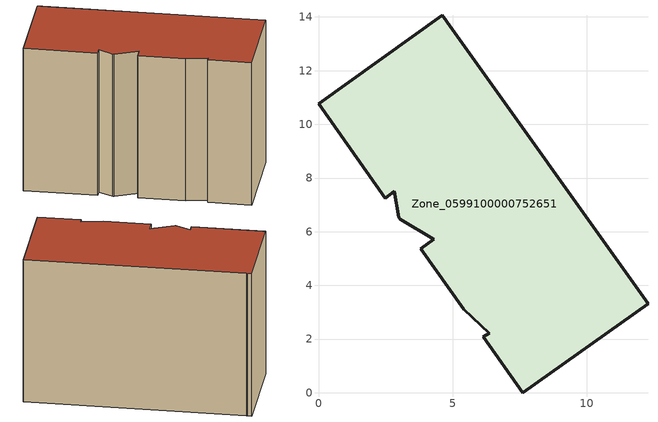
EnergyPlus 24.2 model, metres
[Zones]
Zone_0599100000752651
 floor ground (C_G): 6.36,2.21 5.42,3.11 3.82,5.37 4.3,5.73 3.04,6.47 2.99,6.54 2.82,7.5 2.49,7.25 0,10.77 4.61,14.06 4.75,13.87 4.79,13.8 12.28,3.32 7.62,0 6.15,2.08 z0
 wall outside (C_F): 0,10.77 2.49,7.25 2.82,7.5 2.99,6.54 3.04,6.47 4.3,5.73 3.82,5.37 5.42,3.11 6.36,2.21 6.15,2.08 7.62,0 12.28,3.32 4.79,13.8 4.75,13.87 4.61,14.06 0,10.77 z0:9
 roof outside (C_R): 5.42,3.11 6.36,2.21 6.15,2.08 7.62,0 12.28,3.32 4.79,13.8 4.75,13.87 4.61,14.06 0,10.77 2.49,7.25 2.82,7.5 2.99,6.54 3.04,6.47 4.3,5.73 3.82,5.37 z9
[BUILDING]
Pand.0599100000752651: North Axis=0; Terrain=City; Loads Convergence Tolerance Value=0.04; Temperature Convergence Tolerance Value=0.4; Solar Distribution=FullExterior; Maximum Number of Warmup Days=25; Minimum Number of Warmup Days=1
[Site:Location]
Rotterdam.The.Hague.AP_ZH_NLD Design_Conditions: Latitude=51.96; Longitude=4.45; Time Zone=1; Elevation=-4.5
[SITE:GROUNDTEMPERATURE:BUILDINGSURFACE]
18, 18, 18, 18, 18, 18, 18, 18, 18, 18, 18, 18
[MATERIAL] Thermal Absorptance=0.9; Solar Absorptance=0.7; Visible Absorptance=0.7
Name | Roughness | Thickness | Conductivity | Density | Specific Heat
G.TC.2006-2014 | MediumSmooth | 0.15 | 0.06 | 540 | 1210
F.TC.2006-2014 | Rough | 0.3 | 0.12 | 1920 | 840
R.TC.2006-2014 | MediumRough | 0.2 | 0.08 | 1500 | 1000
[CONSTRUCTION]
C_G: G.TC.2006-2014
C_F: F.TC.2006-2014
C_R: R.TC.2006-2014
[ZONE]
Zone_0599100000752651: Type=1; Multiplier=1; Ceiling Height=Autocalculate; Volume=Autocalculate; Floor Area=autocalculate; Part of Total Floor Area=Yes
[ZONEINFILTRATION:DESIGNFLOWRATE]
Infil_Zone_0599100000752651: Zone or ZoneList or Space or SpaceList=Zone_0599100000752651; Schedule=AlwaysOn; Design Flow Rate Calculation Method=Flow/Area; Flow Rate per Floor Area=0.0015; Constant Term Coefficient=1; Temperature Term Coefficient=0; Velocity Term Coefficient=0; Velocity Squared Term Coefficient=0
[HVACTEMPLATE:ZONE:IDEALLOADSAIRSYSTEM]
Zone_0599100000752651: Maximum Heating Supply Air Temperature=50; Minimum Cooling Supply Air Temperature=13; Maximum Heating Supply Air Humidity Ratio=0.0156; Minimum Cooling Supply Air Humidity Ratio=0.0077; Heating Limit=NoLimit; Cooling Limit=NoLimit; Dehumidification Control Type=ConstantSensibleHeatRatio; Cooling Sensible Heat Ratio=0.7; Dehumidification Setpoint=60; Humidification Control Type=None; Humidification Setpoint=30; Outdoor Air Method=None; Outdoor Air Flow Rate per Person=0.00944; Outdoor Air Flow Rate per Zone Floor Area=0; Outdoor Air Flow Rate per Zone=0; Demand Controlled Ventilation Type=None; Outdoor Air Economizer Type=NoEconomizer; Heat Recovery Type=None; Sensible Heat Recovery Effectiveness=0.7; Latent Heat Recovery Effectiveness=0.65
[ZONECONTROL:THERMOSTAT]
ThermostatControl_Zone_0599100000752651: Zone or ZoneList=Zone_0599100000752651; Control Type Schedule=DualSetpointControlType; Control 1=Thermostat_Zone_0599100000752651; Temperature Difference Between Cutout And Setpoint=0
[THERMOSTATSETPOINT:DUALSETPOINT]
Thermostat_Zone_0599100000752651: Heating Setpoint Temperature Schedule=HeatingSetpoint_Zone_0599100000752651; Cooling Setpoint Temperature Schedule=CoolingSetpoint_Zone_0599100000752651
[SCHEDULE:COMPACT]
HeatingSetpoint_Zone_0599100000752651: Through: 12/31, For: AllDays, Until: 24:00, 21
CoolingSetpoint_Zone_0599100000752651: Through: 12/31, For: AllDays, Until: 24:00, 24
DualSetpointControlType: Through: 12/31, For: AllDays, Until: 24:00, 4
AlwaysOn: Through: 12/31, For: AllDays, Until: 24:00, 1
